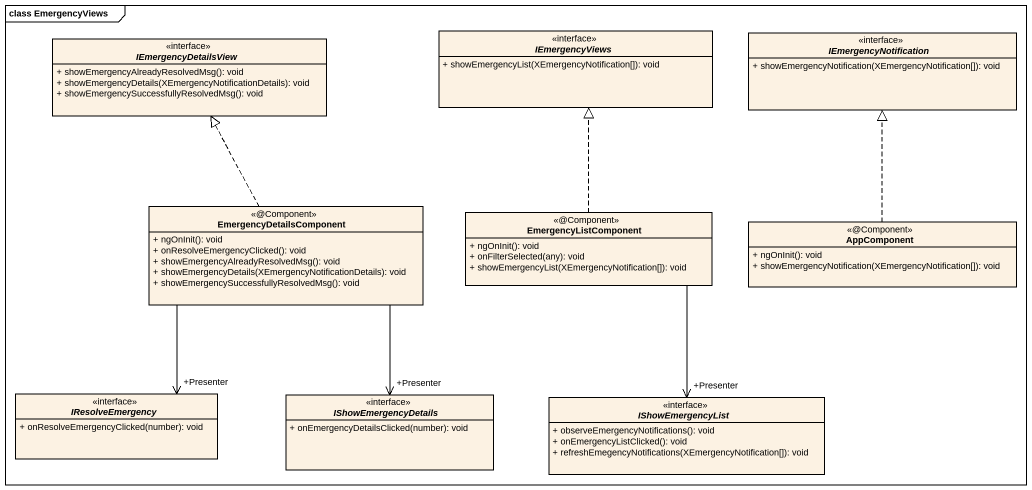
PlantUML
@startuml
mainframe class EmergencyViews
hide circle
hide empty members
skinparam classAttributeIconSize 0
interface IEmergencyViews <<interface>> {
  + showEmergencyList(XEmergencyNotification[]): void
}
interface IEmergencyNotification <<interface>> {
  + showEmergencyNotification(XEmergencyNotification[]): void
}
interface IEmergencyDetailsView <<interface>> {
  + showEmergencyAlreadyResolvedMsg(): void
  + showEmergencyDetails(XEmergencyNotificationDetails): void
  + showEmergencySuccessfullyResolvedMsg(): void
}
class EmergencyDetailsComponent <<@Component>> {
  + ngOnInit(): void
  + onResolveEmergencyClicked(): void
  + showEmergencyAlreadyResolvedMsg(): void
  + showEmergencyDetails(XEmergencyNotificationDetails): void
  + showEmergencySuccessfullyResolvedMsg(): void
}
class EmergencyListComponent <<@Component>> {
  + ngOnInit(): void
  + onFilterSelected(any): void
  + showEmergencyList(XEmergencyNotification[]): void
}
class AppComponent <<@Component>> {
  + ngOnInit(): void
  + showEmergencyNotification(XEmergencyNotification[]): void
}
interface IResolveEmergency <<interface>> {
  + onResolveEmergencyClicked(number): void
}
interface IShowEmergencyDetails <<interface>> {
  + onEmergencyDetailsClicked(number): void
}
interface IShowEmergencyList <<interface>> {
  + observeEmergencyNotifications(): void
  + onEmergencyListClicked(): void
  + refreshEmegencyNotifications(XEmergencyNotification[]): void
}
EmergencyDetailsComponent .up.|> IEmergencyDetailsView
EmergencyDetailsComponent --> "+Presenter" IResolveEmergency
EmergencyDetailsComponent --> "+Presenter" IShowEmergencyDetails
EmergencyListComponent .up.|> IEmergencyViews
EmergencyListComponent --> "+Presenter" IShowEmergencyList
AppComponent .up.|> IEmergencyNotification
@enduml
